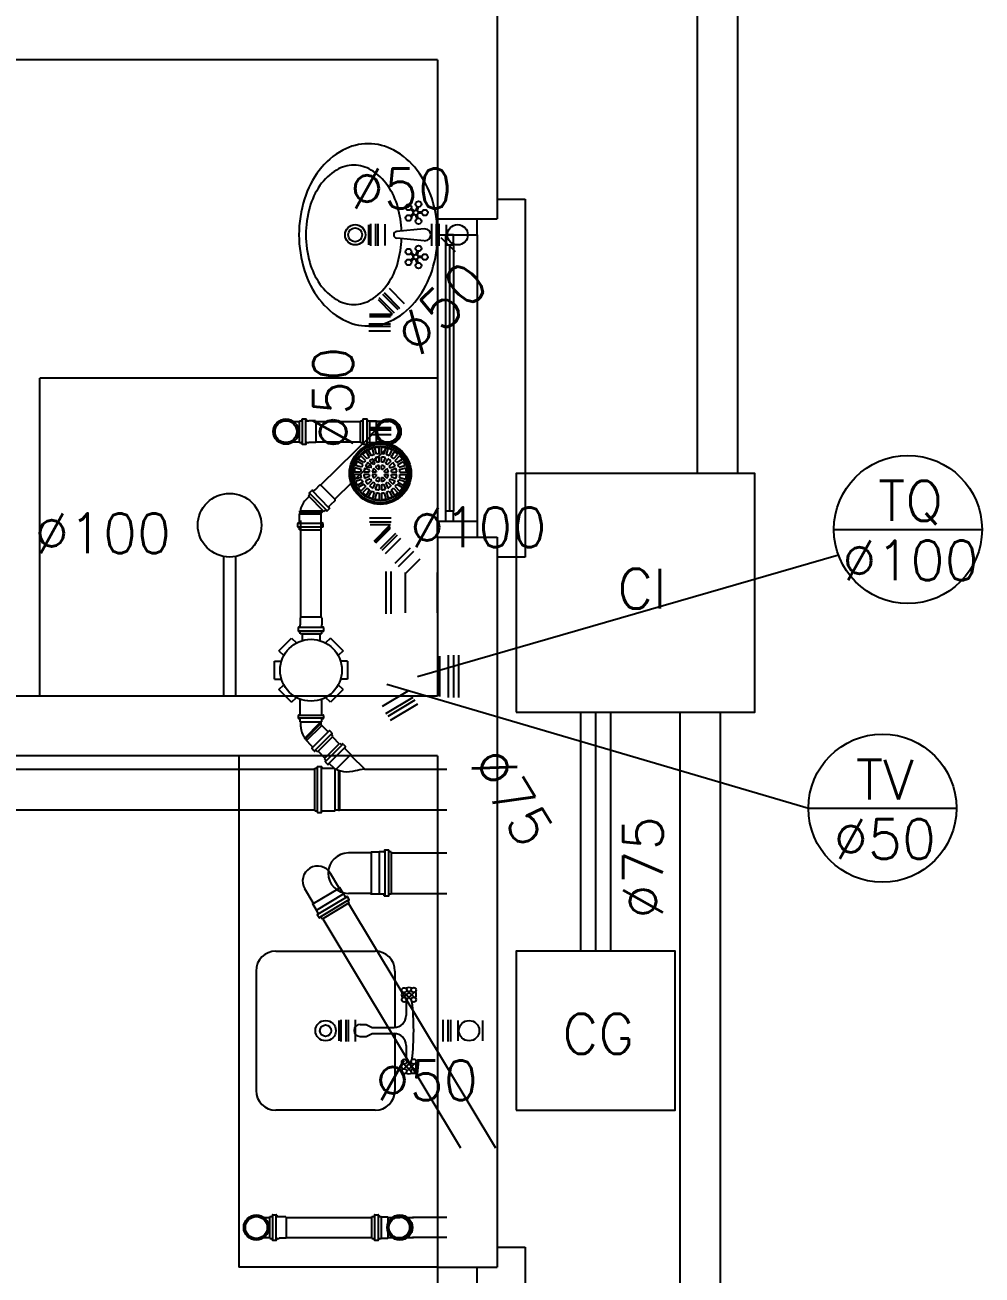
# Model space of a CAD drawing. Extents: x 241 to 398, y 106 to 179.
# Drawn here: x 252.008 to 254.414, y 117.802 to 120.944 of the extents above; entities that cross this region are included whole.
import ezdxf
from ezdxf.enums import TextEntityAlignment as Align

# ---------------------------------------------------------------- set-up
doc = ezdxf.new("R2010")
doc.units = 0
doc.layers.get('0').update_dxf_attribs({"linetype": 'CONTINUOUS'})
for name, color, linetype in [('ALVVISTA', 8, 'CONTINUOUS'), ('COTAS', 7, 'CONTINUOUS'), ('TIGRECAD', 2, 'CONTINUOUS'), ('TINTERNO', 7, 'CONTINUOUS')]:
    doc.layers.add(name, color=color, linetype=linetype)
doc.styles.add('ROMANS', font='romans.shx')

msp = doc.modelspace()

# ---------------------------------------------------------------- linework, layer by layer
for p, q in [((252.7381, 119.9492, -3.35), (252.7213, 119.9492, -3.35)), ((252.7381, 119.9492, -3.35), (252.7381, 119.9492, -3.35)), ((252.7381, 119.895, -3.35), (252.7213, 119.895, -3.35)), ((252.7495, 119.788, -3.35), (252.7375, 119.7762, -3.35)), ((252.7495, 119.788, -3.35), (252.7495, 119.788, -3.35)), ((252.7875, 119.7493, -3.35), (252.7756, 119.7376, -3.35)), ((252.7, 119.4535, -3.35), (252.7, 119.4535, -3.35)), ((252.7, 119.4535, -3.35), (252.7, 119.4368, -3.35)), ((252.7542, 119.4535, -3.35), (252.7542, 119.4368, -3.35)), ((252.6637, 117.9484), (252.6469, 117.9484)), ((252.6637, 117.9484), (252.6637, 117.9484)), ((252.6637, 117.8942), (252.6469, 117.8942))]:
    msp.add_line(p, q)
at = {"color": 4}
msp.add_line((253.443, 118.6161), (253.443, 119.2172, -3.35), dxfattribs=at)
at = {"color": 4, "elevation": -3.35}
msp.add_lwpolyline([(253.243, 119.2172), (253.843, 119.2172), (253.843, 119.8172), (253.243, 119.8172)], close=True, dxfattribs=at)
at = {"color": 4}
msp.add_lwpolyline([(253.243, 118.2161), (253.643, 118.2161), (253.643, 118.6161), (253.243, 118.6161)], close=True, dxfattribs=at)
at = {"layer": 'ALVVISTA'}
for p, q in [((253.1952, 122.2919, -3.35), (253.1952, 120.9319, -3.35)), ((253.1952, 120.9319, -3.35), (253.1952, 120.4569, -3.35)), ((253.0452, 120.8569, -3.35), (251.0452, 120.8569, -3.35)), ((253.0452, 120.8569, -3.35), (253.0452, 120.4569, -3.35)), ((252.9939, 120.4878, -3.35), (252.991, 120.4789, -3.35)), ((252.9967, 120.4869, -3.35), (252.9938, 120.478, -3.35)), ((253.1952, 120.5069, -3.35), (253.2652, 120.5069, -3.35)), ((253.2652, 120.5069, -3.35), (253.2652, 119.6069, -3.35)), ((252.9771, 120.4805, -3.35), (252.9847, 120.475, -3.35)), ((252.9771, 120.4647, -3.35), (252.9847, 120.4702, -3.35)), ((252.9788, 120.4829, -3.35), (252.9864, 120.4774, -3.35)), ((252.9788, 120.4623, -3.35), (252.9864, 120.4678, -3.35)), ((252.9939, 120.4574, -3.35), (252.991, 120.4663, -3.35)), ((252.9967, 120.4583, -3.35), (252.9938, 120.4672, -3.35)), ((253.006, 120.4741, -3.35), (252.9967, 120.4741, -3.35)), ((253.006, 120.4712, -3.35), (252.9967, 120.4712, -3.35)), ((253.0452, 120.4569, -3.35), (253.1952, 120.4569, -3.35)), ((253.0452, 120.4569, -3.35), (253.0452, 120.4169, -3.35)), ((253.1452, 120.4169, -3.35), (253.1452, 120.4569, -3.35)), ((253.0119, 120.4316, -3.35), (252.9424, 120.425, -3.35)), ((253.0118, 120.4021, -3.35), (252.9425, 120.4088, -3.35)), ((253.0452, 120.4169, -3.35), (253.0452, 119.6969, -3.35)), ((253.0452, 120.4169, -3.35), (253.1452, 120.4169, -3.35)), ((253.0652, 120.4169, -3.35), (253.0652, 120.3919, -3.35)), ((253.0852, 120.4169, -3.35), (253.0652, 120.4169, -3.35)), ((253.0652, 120.3919, -3.35), (253.0652, 119.7219, -3.35)), ((253.0652, 120.3919, -3.35), (253.0852, 120.3919, -3.35)), ((253.0752, 120.3919, -3.35), (253.0752, 119.7219, -3.35)), ((253.0852, 120.3919, -3.35), (253.0852, 120.4169, -3.35)), ((253.0852, 120.3919, -3.35), (253.0852, 119.7219, -3.35)), ((253.1452, 120.4169, -3.35), (253.1452, 119.6969, -3.35)), ((252.9771, 120.3691, -3.35), (252.9847, 120.3636, -3.35)), ((252.9771, 120.3532, -3.35), (252.9847, 120.3587, -3.35)), ((252.9788, 120.3714, -3.35), (252.9864, 120.3659, -3.35)), ((252.9939, 120.3763, -3.35), (252.991, 120.3675, -3.35)), ((252.9967, 120.3754, -3.35), (252.9938, 120.3666, -3.35)), ((253.006, 120.3626, -3.35), (252.9967, 120.3626, -3.35)), ((253.006, 120.3597, -3.35), (252.9967, 120.3597, -3.35)), ((252.9788, 120.3509, -3.35), (252.9864, 120.3564, -3.35)), ((252.9939, 120.346, -3.35), (252.991, 120.3548, -3.35)), ((252.9967, 120.3469, -3.35), (252.9938, 120.3557, -3.35)), ((253.0452, 120.0569, -3.35), (252.0452, 120.0569, -3.35)), ((252.0452, 119.2569, -3.35), (252.0452, 120.0569, -3.35)), ((253.0852, 119.7219, -3.35), (253.0652, 119.7219, -3.35)), ((253.0652, 119.7219, -3.35), (253.0652, 119.6969, -3.35)), ((253.0852, 119.6969, -3.35), (253.0852, 119.7219, -3.35)), ((253.0452, 119.6569, -3.35), (253.0452, 119.6969, -3.35)), ((253.0452, 119.6969, -3.35), (253.1452, 119.6969, -3.35)), ((253.0652, 119.6969, -3.35), (253.0852, 119.6969, -3.35)), ((253.1452, 119.6969, -3.35), (253.1452, 119.6569, -3.35)), ((253.0452, 119.6569, -3.35), (253.1952, 119.6569, -3.35)), ((253.0452, 119.6569, -3.35), (253.0452, 119.2569, -3.35)), ((253.1952, 119.6569, -3.35), (253.1952, 119.1819, -3.35)), ((252.5074, 119.6069, -3.35), (252.5074, 119.2569, -3.35)), ((252.5374, 119.6069, -3.35), (252.5374, 119.2569, -3.35)), ((253.2652, 119.6069, -3.35), (253.1952, 119.6069, -3.35)), ((253.0452, 119.2569, -3.35), (251.0452, 119.2569, -3.35)), ((253.1952, 119.1819, -3.35), (253.1952, 117.8219, -3.35)), ((253.0452, 119.1069, -3.35), (251.0452, 119.1069, -3.35)), ((252.5452, 119.1069, -3.35), (252.5452, 117.8219, -3.35)), ((253.0452, 119.1069, -3.35), (253.0452, 117.8219, -3.35)), ((252.6388, 118.6161), (252.8882, 118.6161)), ((252.5888, 118.5661), (252.5888, 118.2661)), ((252.9382, 118.5661), (252.9382, 118.4242)), ((252.9663, 118.5061), (252.9605, 118.5003)), ((252.9606, 118.5119), (252.9663, 118.5061)), ((252.9676, 118.519), (252.9734, 118.5132)), ((252.9734, 118.5132), (252.9792, 118.519)), ((252.9805, 118.5061), (252.9867, 118.5123)), ((252.9805, 118.5061), (252.9862, 118.5004)), ((252.9659, 118.4894), (252.9659, 118.4541)), ((252.9734, 118.4991), (252.9675, 118.4931)), ((252.9734, 118.4991), (252.9791, 118.4934)), ((252.8506, 118.4316), (252.8656, 118.4316)), ((252.8656, 118.4316), (252.8806, 118.4241)), ((252.8806, 118.4241), (252.9359, 118.4241)), ((252.8506, 118.4016), (252.8656, 118.4016)), ((252.8656, 118.4016), (252.8806, 118.4091)), ((252.8806, 118.4091), (252.9359, 118.4091)), ((252.9382, 118.409), (252.9382, 118.2661)), ((252.9659, 118.3791), (252.9659, 118.343)), ((252.9662, 118.3262), (252.9604, 118.3203)), ((252.9605, 118.3319), (252.9662, 118.3262)), ((252.9733, 118.3191), (252.9674, 118.3132)), ((252.9675, 118.339), (252.9733, 118.3332)), ((252.9733, 118.3332), (252.9791, 118.339)), ((252.9733, 118.3191), (252.979, 118.3134)), ((252.9804, 118.3262), (252.9866, 118.3323)), ((252.9804, 118.3262), (252.9861, 118.3204)), ((252.8882, 118.2161), (252.6388, 118.2161)), ((253.1952, 117.8719, -3.35), (253.2652, 117.8719, -3.35)), ((253.2652, 117.8719, -3.35), (253.2652, 116.2719, -3.35)), ((253.0452, 117.8219, -3.35), (252.5452, 117.8219, -3.35)), ((253.0452, 117.8219, -3.35), (253.1952, 117.8219, -3.35)), ((253.0452, 117.8219, -3.35), (253.0452, 117.7819, -3.35)), ((253.1452, 117.7819, -3.35), (253.1452, 117.8219, -3.35))]:
    msp.add_line(p, q, dxfattribs=at)
for centre, radius in [((252.9721, 120.486, -3.35), 0.00738), ((252.9975, 120.4942, -3.35), 0.00738), ((252.9721, 120.4592, -3.35), 0.00738), ((252.9905, 120.4726, -3.35), 0.00633), ((252.9975, 120.451, -3.35), 0.00738), ((253.0132, 120.4726, -3.35), 0.00738), ((252.8382, 120.4169, -3.35), 0.0175), ((252.9975, 120.3828, -3.35), 0.00738), ((252.9721, 120.3745, -3.35), 0.00738), ((252.9905, 120.3611, -3.35), 0.00633), ((253.0132, 120.3611, -3.35), 0.00738), ((252.9721, 120.3478, -3.35), 0.00738), ((252.9975, 120.3395, -3.35), 0.00738), ((252.5224, 119.6869, -3.35), 0.08), ((252.9615, 118.518), 0.0062), ((252.9734, 118.5061), 0.00508), ((252.9853, 118.5184), 0.0062), ((252.9614, 118.4941), 0.0062), ((252.9852, 118.4942), 0.0062), ((252.7638, 118.4161), 0.0143), ((252.9613, 118.3142), 0.0062), ((252.9614, 118.338), 0.0062), ((252.9733, 118.3261), 0.00508), ((252.9851, 118.3143), 0.0062), ((252.9852, 118.3384), 0.0062)]:
    msp.add_circle(centre, radius, dxfattribs=at)
for centre, radius, start, end in [((252.871, 120.5121, -3.35), 0.1339, 90, 118.5825), ((252.871, 120.5121, -3.35), 0.1339, 61.4175, 90), ((252.896, 120.4663, -3.35), 0.1861, 118.5825, 142.7552), ((252.8461, 120.4663, -3.35), 0.1861, 37.2448, 61.4175), ((252.9353, 120.4364, -3.35), 0.2355, 142.7552, 162.52), ((252.8608, 120.464, -3.35), 0.1351, 121.0345, 145.4554), ((252.8347, 120.5074, -3.35), 0.0845, 90, 121.0345), ((252.8347, 120.5074, -3.35), 0.0845, 58.9655, 90), ((252.8085, 120.464, -3.35), 0.1351, 34.5446, 58.9655), ((252.8067, 120.4364, -3.35), 0.2355, 17.48, 37.2448), ((252.9021, 120.4355, -3.35), 0.1854, 145.4554, 164.0842), ((252.7672, 120.4355, -3.35), 0.1854, 15.9158, 34.5446), ((252.9972, 120.4169, -3.35), 0.3004, 162.52, 180), ((252.9675, 120.4169, -3.35), 0.2533, 164.0842, 180), ((252.7018, 120.4169, -3.35), 0.2533, 2.1022, 15.9158), ((252.7448, 120.4169, -3.35), 0.3004, 360, 17.48), ((252.9432, 120.4169, -3.35), 0.00813, 95.4287, 264.7356), ((253.0132, 120.4169, -3.35), 0.0148, 264.4166, 95.8913), ((252.9972, 120.4169, -3.35), 0.3004, 180, 197.48), ((252.9675, 120.4169, -3.35), 0.2533, 180, 195.9158), ((252.7018, 120.4169, -3.35), 0.2533, 344.0842, 357.8978), ((252.7448, 120.4169, -3.35), 0.3004, 342.52, 0), ((252.9353, 120.3974, -3.35), 0.2355, 197.48, 217.2448), ((252.9021, 120.3982, -3.35), 0.1854, 195.9158, 214.5446), ((252.7672, 120.3982, -3.35), 0.1854, 325.4554, 344.0842), ((252.8067, 120.3974, -3.35), 0.2355, 322.7552, 342.52), ((252.8608, 120.3698, -3.35), 0.1351, 214.5446, 238.9655), ((252.8085, 120.3698, -3.35), 0.1351, 301.0345, 325.4554), ((252.896, 120.3675, -3.35), 0.1861, 217.2448, 241.4175), ((252.8347, 120.3263, -3.35), 0.0845, 238.9655, 270), ((252.8347, 120.3263, -3.35), 0.0845, 270, 301.0345), ((252.8461, 120.3675, -3.35), 0.1861, 298.5825, 322.7552), ((252.871, 120.3216, -3.35), 0.1339, 241.4175, 270), ((252.871, 120.3216, -3.35), 0.1339, 270, 298.5825), ((252.6388, 118.5661), 0.05, 90, 180), ((252.8882, 118.5661), 0.05, 0, 90), ((252.9706, 118.5061), 0.0156, 151.2823, 208.7177), ((252.9737, 118.5014), 0.0229, 71.7256, 109.7467), ((252.9765, 118.5066), 0.0153, 329.5718, 30.4282), ((252.3513, 118.4163), 0.6339, 353.3445, 6.6555), ((252.9359, 118.4541), 0.03, 270, 360), ((252.8506, 118.4166), 0.015, 90, 270), ((252.9359, 118.3791), 0.03, 360, 90), ((252.9705, 118.3262), 0.0156, 151.2823, 208.7177), ((252.9764, 118.3266), 0.0153, 329.5718, 30.4282), ((252.9732, 118.3267), 0.0188, 245.2462, 293.3183), ((252.6388, 118.2661), 0.05, 180, 270), ((252.8882, 118.2661), 0.05, 270, 0)]:
    msp.add_arc(centre, radius, start, end, dxfattribs=at)
at = {"layer": 'COTAS', "color": 1}
for p, q in [((254.0419, 119.6761), (254.4142, 119.6761)), ((252.9952, 119.3069, -3.35), (254.0531, 119.6123)), ((252.9178, 119.2869, -3.35), (253.9776, 118.9755)), ((253.9776, 118.9755), (254.3499, 118.9755))]:
    msp.add_line(p, q, dxfattribs=at)
for centre in [(254.228, 119.6761), (254.1638, 118.9755)]:
    msp.add_circle(centre, 0.1862, dxfattribs=at)
at = {"layer": 'TIGRECAD'}
for p, q in [((253.6978, 125.1872, -3.35), (253.6978, 119.8172, -3.35)), ((253.7994, 125.1872, -3.35), (253.7994, 119.8172, -3.35)), ((252.6983, 119.8948, -3.35), (252.6983, 119.9495, -3.35)), ((252.6983, 119.9495, -3.35), (252.7027, 119.9495, -3.35)), ((252.7044, 119.9532, -3.35), (252.7036, 119.9502, -3.35)), ((252.7054, 119.9539, -3.35), (252.7142, 119.9539, -3.35)), ((252.7054, 119.8913, -3.35), (252.7054, 119.9529, -3.35)), ((252.7142, 119.8913, -3.35), (252.7142, 119.9529, -3.35)), ((252.7152, 119.953, -3.35), (252.7154, 119.9504, -3.35)), ((252.7164, 119.9495, -3.35), (252.7211, 119.9495, -3.35)), ((252.7211, 119.9495, -3.35), (252.7213, 119.9492, -3.35)), ((252.8515, 119.8948, -3.35), (252.8515, 119.9495, -3.35)), ((252.8515, 119.9495, -3.35), (252.8559, 119.9495, -3.35)), ((252.8576, 119.9532, -3.35), (252.8568, 119.9502, -3.35)), ((252.8586, 119.9539, -3.35), (252.8673, 119.9539, -3.35)), ((252.8586, 119.8913, -3.35), (252.8586, 119.9529, -3.35)), ((252.8681, 119.8913, -3.35), (252.8681, 119.9529, -3.35)), ((252.8683, 119.953, -3.35), (252.8686, 119.9504, -3.35)), ((252.8696, 119.9495, -3.35), (252.8743, 119.9495, -3.35)), ((252.8743, 119.9495, -3.35), (252.8745, 119.9493, -3.35)), ((252.8745, 119.9493, -3.35), (252.8913, 119.9493, -3.35)), ((252.8745, 119.9493, -3.35), (252.8745, 119.895, -3.35)), ((252.8913, 119.9493, -3.35), (252.8913, 119.895, -3.35)), ((252.8913, 119.9493, -3.35), (252.8931, 119.9475, -3.35)), ((252.6832, 119.9475, -3.35), (252.6983, 119.9475, -3.35)), ((252.7381, 119.9492, -3.35), (252.7398, 119.9475, -3.35)), ((252.7398, 119.9475, -3.35), (252.8515, 119.9475, -3.35)), ((252.7398, 119.8968, -3.35), (252.7398, 119.9475, -3.35)), ((252.89, 119.9265, -3.35), (252.8793, 119.9158, -3.35)), ((252.8931, 119.9475, -3.35), (252.9215, 119.9475, -3.35)), ((252.6832, 119.8968, -3.35), (252.6983, 119.8968, -3.35)), ((252.6983, 119.8948, -3.35), (252.7027, 119.8948, -3.35)), ((252.7044, 119.891, -3.35), (252.7036, 119.894, -3.35)), ((252.7054, 119.8903, -3.35), (252.7142, 119.8903, -3.35)), ((252.7152, 119.8912, -3.35), (252.7154, 119.8938, -3.35)), ((252.7164, 119.8948, -3.35), (252.7211, 119.8948, -3.35)), ((252.7211, 119.8948, -3.35), (252.7213, 119.895, -3.35)), ((252.7381, 119.895, -3.35), (252.7398, 119.8968, -3.35)), ((252.7398, 119.8968, -3.35), (252.8515, 119.8968, -3.35)), ((252.7518, 119.7881, -3.35), (252.8806, 119.9148, -3.35)), ((252.8515, 119.8948, -3.35), (252.8559, 119.8948, -3.35)), ((252.8576, 119.891, -3.35), (252.8568, 119.894, -3.35)), ((252.8586, 119.8903, -3.35), (252.8673, 119.8903, -3.35)), ((252.8683, 119.8912, -3.35), (252.8686, 119.8938, -3.35)), ((252.8696, 119.8948, -3.35), (252.8743, 119.8948, -3.35)), ((252.8743, 119.8948, -3.35), (252.8745, 119.895, -3.35)), ((252.8745, 119.895, -3.35), (252.8913, 119.895, -3.35)), ((252.8913, 119.895, -3.35), (252.8931, 119.8968, -3.35)), ((252.8931, 119.8968, -3.35), (252.9215, 119.8968, -3.35)), ((252.9259, 119.8906, -3.35), (252.9152, 119.8799, -3.35)), ((252.7873, 119.752, -3.35), (252.9161, 119.8787, -3.35)), ((252.721, 119.7603, -3.35), (252.7241, 119.7633, -3.35)), ((252.7227, 119.7672, -3.35), (252.7243, 119.7645, -3.35)), ((252.7229, 119.7684, -3.35), (252.7292, 119.7745, -3.35)), ((252.7668, 119.7238, -3.35), (252.7236, 119.7677, -3.35)), ((252.7731, 119.7299, -3.35), (252.7299, 119.7738, -3.35)), ((252.7305, 119.7746, -3.35), (252.7325, 119.7729, -3.35)), ((252.7339, 119.7729, -3.35), (252.7372, 119.7762, -3.35)), ((252.7372, 119.7762, -3.35), (252.7375, 119.7762, -3.35)), ((252.7495, 119.788, -3.35), (252.752, 119.7879, -3.35)), ((252.7875, 119.7518, -3.35), (252.752, 119.7879, -3.35)), ((252.7134, 119.7499, -3.35), (252.7222, 119.7587, -3.35)), ((252.7593, 119.7213, -3.35), (252.721, 119.7603, -3.35)), ((252.7722, 119.7339, -3.35), (252.7756, 119.7372, -3.35)), ((252.7738, 119.7306, -3.35), (252.7722, 119.7326, -3.35)), ((252.7756, 119.7372, -3.35), (252.7756, 119.7376, -3.35)), ((252.7875, 119.7493, -3.35), (252.7875, 119.7518, -3.35)), ((252.6982, 119.6983, -3.35), (252.6984, 119.6985, -3.35)), ((252.6982, 119.6937, -3.35), (252.6982, 119.6983, -3.35)), ((252.6984, 119.7153, -3.35), (252.7002, 119.7171, -3.35)), ((252.6984, 119.6985, -3.35), (252.6984, 119.7153, -3.35)), ((252.6984, 119.7153, -3.35), (252.7527, 119.7153, -3.35)), ((252.7002, 119.7229, -3.35), (252.6987, 119.7228, -3.35)), ((252.6987, 119.7199, -3.35), (252.6987, 119.7228, -3.35)), ((252.6987, 119.7228, -3.35), (252.7552, 119.7228, -3.35)), ((252.7002, 119.7197, -3.35), (252.6987, 119.7199, -3.35)), ((252.6987, 119.7199, -3.35), (252.7523, 119.7199, -3.35)), ((252.7002, 119.7171, -3.35), (252.7002, 119.7197, -3.35)), ((252.7017, 119.4553, -3.35), (252.7017, 119.6989, -3.35)), ((252.7523, 119.7199, -3.35), (252.7552, 119.7228, -3.35)), ((252.7523, 119.7199, -3.35), (252.755, 119.7197, -3.35)), ((252.7524, 119.7171, -3.35), (252.7581, 119.7228, -3.35)), ((252.7527, 119.7153, -3.35), (252.7524, 119.7157, -3.35)), ((252.7524, 119.4553, -3.35), (252.7524, 119.6989, -3.35)), ((252.7527, 119.6985, -3.35), (252.7527, 119.7153, -3.35)), ((252.7529, 119.6983, -3.35), (252.7527, 119.6985, -3.35)), ((252.7529, 119.6937, -3.35), (252.7529, 119.6983, -3.35)), ((252.7552, 119.7228, -3.35), (252.758, 119.7229, -3.35)), ((252.7593, 119.7213, -3.35), (252.7624, 119.7243, -3.35)), ((252.7663, 119.7229, -3.35), (252.7637, 119.7245, -3.35)), ((252.7675, 119.7231, -3.35), (252.7738, 119.7292, -3.35)), ((252.6938, 119.6827, -3.35), (252.6938, 119.6914, -3.35)), ((252.6945, 119.6817, -3.35), (252.6975, 119.6809, -3.35)), ((252.6947, 119.6924, -3.35), (252.6973, 119.6927, -3.35)), ((252.6948, 119.6922, -3.35), (252.7564, 119.6922, -3.35)), ((252.6948, 119.6827, -3.35), (252.7564, 119.6827, -3.35)), ((252.6982, 119.6756, -3.35), (252.6982, 119.68, -3.35)), ((252.6982, 119.6756, -3.35), (252.7529, 119.6756, -3.35)), ((252.7529, 119.6756, -3.35), (252.7529, 119.68, -3.35)), ((252.7567, 119.6817, -3.35), (252.7537, 119.6809, -3.35)), ((252.7565, 119.6924, -3.35), (252.7539, 119.6927, -3.35)), ((252.7574, 119.6827, -3.35), (252.7574, 119.6914, -3.35)), ((252.7, 119.4535, -3.35), (252.7017, 119.4553, -3.35)), ((252.7524, 119.4553, -3.35), (252.7017, 119.4553, -3.35)), ((252.7542, 119.4535, -3.35), (252.7524, 119.4553, -3.35)), ((252.6953, 119.4208, -3.35), (252.6953, 119.4296, -3.35)), ((252.696, 119.4199, -3.35), (252.699, 119.4191, -3.35)), ((252.6962, 119.4306, -3.35), (252.6988, 119.4308, -3.35)), ((252.7579, 119.4296, -3.35), (252.6963, 119.4296, -3.35)), ((252.7579, 119.4208, -3.35), (252.6963, 119.4208, -3.35)), ((252.6997, 119.4365, -3.35), (252.7, 119.4368, -3.35)), ((252.6997, 119.4318, -3.35), (252.6997, 119.4365, -3.35)), ((252.6997, 119.4138, -3.35), (252.6997, 119.4181, -3.35)), ((252.7544, 119.4365, -3.35), (252.7542, 119.4368, -3.35)), ((252.7544, 119.4318, -3.35), (252.7544, 119.4365, -3.35)), ((252.7544, 119.4138, -3.35), (252.7544, 119.4181, -3.35)), ((252.7581, 119.4199, -3.35), (252.7552, 119.4191, -3.35)), ((252.758, 119.4306, -3.35), (252.7553, 119.4308, -3.35)), ((252.7589, 119.4208, -3.35), (252.7589, 119.4296, -3.35)), ((252.6465, 119.3711, -3.35), (252.6783, 119.4029, -3.35)), ((252.6783, 119.4029, -3.35), (252.6904, 119.3908, -3.35)), ((252.7544, 119.4138, -3.35), (252.6997, 119.4138, -3.35)), ((252.7046, 119.4138, -3.35), (252.7496, 119.4138, -3.35)), ((252.7046, 119.4138, -3.35), (252.7046, 119.3966, -3.35)), ((252.7496, 119.4138, -3.35), (252.7496, 119.3966, -3.35)), ((252.7759, 119.4029, -3.35), (252.7637, 119.3908, -3.35)), ((252.7759, 119.4029, -3.35), (252.8077, 119.3711, -3.35)), ((252.6465, 119.3711, -3.35), (252.6586, 119.3589, -3.35)), ((252.8077, 119.3711, -3.35), (252.7956, 119.3589, -3.35)), ((252.6356, 119.2998, -3.35), (252.6356, 119.3448, -3.35)), ((252.6356, 119.3448, -3.35), (252.6527, 119.3448, -3.35)), ((252.8186, 119.3448, -3.35), (252.8014, 119.3448, -3.35)), ((252.8186, 119.3448, -3.35), (252.8186, 119.2998, -3.35)), ((252.6356, 119.2998, -3.35), (252.6527, 119.2998, -3.35)), ((252.8186, 119.2998, -3.35), (252.8014, 119.2998, -3.35)), ((252.6465, 119.2735, -3.35), (252.6586, 119.2856, -3.35)), ((252.6783, 119.2417, -3.35), (252.6465, 119.2735, -3.35)), ((252.8077, 119.2735, -3.35), (252.7759, 119.2417, -3.35)), ((252.8077, 119.2735, -3.35), (252.7956, 119.2856, -3.35)), ((252.6783, 119.2417, -3.35), (252.6904, 119.2538, -3.35)), ((252.6997, 119.2108, -3.35), (252.6997, 119.2495, -3.35)), ((252.7544, 119.2108, -3.35), (252.7544, 119.2495, -3.35)), ((252.7759, 119.2417, -3.35), (252.7637, 119.2538, -3.35)), ((252.6953, 119.2017, -3.35), (252.6953, 119.2086, -3.35)), ((252.6997, 119.1998, -3.35), (252.696, 119.2007, -3.35)), ((252.6988, 119.2098, -3.35), (252.6962, 119.2096, -3.35)), ((252.7579, 119.2086, -3.35), (252.6963, 119.2086, -3.35)), ((252.7579, 119.2017, -3.35), (252.6963, 119.2017, -3.35)), ((252.6997, 119.1928, -3.35), (252.6997, 119.1998, -3.35)), ((252.7544, 119.1998, -3.35), (252.7581, 119.2007, -3.35)), ((252.7544, 119.1928, -3.35), (252.7544, 119.1998, -3.35)), ((252.7553, 119.2098, -3.35), (252.758, 119.2096, -3.35)), ((252.7589, 119.2017, -3.35), (252.7589, 119.2086, -3.35)), ((253.4052, 118.6161), (253.4052, 119.2172, -3.35)), ((253.4807, 118.6161), (253.4807, 119.2172, -3.35)), ((253.6541, 119.2172, -3.35), (253.6541, 113.8472, -3.35)), ((253.7557, 119.2172, -3.35), (253.7557, 113.8472, -3.35)), ((252.6997, 119.1928, -3.35), (252.7544, 119.1928, -3.35)), ((252.7017, 119.1803, -3.35), (252.7017, 119.1928, -3.35)), ((252.7105, 119.1508, -3.35), (252.7504, 119.1907, -3.35)), ((252.7126, 119.1487, -3.35), (252.7504, 119.1866, -3.35)), ((252.7155, 119.1453, -3.35), (252.7539, 119.1837, -3.35)), ((252.7293, 119.1263, -3.35), (252.7729, 119.1699, -3.35)), ((252.7504, 119.1907, -3.35), (252.7523, 119.1928, -3.35)), ((252.7504, 119.1866, -3.35), (252.7504, 119.1907, -3.35)), ((252.7504, 119.1866, -3.35), (252.7524, 119.1884, -3.35)), ((252.7524, 119.1847, -3.35), (252.7524, 119.1928, -3.35)), ((252.7539, 119.1837, -3.35), (252.7534, 119.1837, -3.35)), ((252.7658, 119.1718, -3.35), (252.7539, 119.1837, -3.35)), ((252.7661, 119.1718, -3.35), (252.7658, 119.1718, -3.35)), ((252.7694, 119.1685, -3.35), (252.7661, 119.1718, -3.35)), ((252.7728, 119.1701, -3.35), (252.7708, 119.1684, -3.35)), ((252.7803, 119.1639, -3.35), (252.7741, 119.1701, -3.35)), ((252.7114, 119.1519, -3.35), (252.7105, 119.1508, -3.35)), ((252.7126, 119.1487, -3.35), (252.7105, 119.1508, -3.35)), ((252.7137, 119.1497, -3.35), (252.7126, 119.1487, -3.35)), ((252.7155, 119.1478, -3.35), (252.7137, 119.1497, -3.35)), ((252.7155, 119.1453, -3.35), (252.7155, 119.1478, -3.35)), ((252.7274, 119.1334, -3.35), (252.7155, 119.1453, -3.35)), ((252.7274, 119.1331, -3.35), (252.7274, 119.1334, -3.35)), ((252.7307, 119.1298, -3.35), (252.7274, 119.1331, -3.35)), ((252.7361, 119.1196, -3.35), (252.7796, 119.1632, -3.35)), ((252.7435, 119.1171, -3.35), (252.7822, 119.1557, -3.35)), ((252.7608, 119.1, -3.35), (252.7995, 119.1387, -3.35)), ((252.7634, 119.0926, -3.35), (252.8069, 119.1361, -3.35)), ((252.7805, 119.1627, -3.35), (252.7789, 119.16, -3.35)), ((252.7822, 119.1557, -3.35), (252.7791, 119.1588, -3.35)), ((252.7809, 119.1545, -3.35), (252.7981, 119.1373, -3.35)), ((252.7995, 119.1387, -3.35), (252.8026, 119.1356, -3.35)), ((252.8064, 119.137, -3.35), (252.8038, 119.1355, -3.35)), ((252.8076, 119.1368, -3.35), (252.8138, 119.1306, -3.35)), ((252.7291, 119.1265, -3.35), (252.7308, 119.1285, -3.35)), ((252.7354, 119.1189, -3.35), (252.7292, 119.1251, -3.35)), ((252.7366, 119.1188, -3.35), (252.7392, 119.1203, -3.35)), ((252.7435, 119.1171, -3.35), (252.7404, 119.1201, -3.35)), ((252.7451, 119.1186, -3.35), (252.7622, 119.1014, -3.35)), ((252.7701, 119.0859, -3.35), (252.8137, 119.1294, -3.35)), ((252.8275, 119.1107, -3.35), (252.7897, 119.073, -3.35)), ((252.8139, 119.1293, -3.35), (252.8122, 119.1273, -3.35)), ((252.8123, 119.1259, -3.35), (252.8275, 119.1107, -3.35)), ((252.8275, 119.1107, -3.35), (252.8275, 119.1079, -3.35)), ((252.8275, 119.1079, -3.35), (252.8621, 119.0733, -3.35)), ((251.4793, 119.0733, -3.35), (252.7365, 119.0733, -3.35)), ((252.7365, 118.9692, -3.35), (252.7365, 119.0757, -3.35)), ((252.7365, 119.0757, -3.35), (252.741, 119.0757, -3.35)), ((252.7427, 119.0794, -3.35), (252.7419, 119.0765, -3.35)), ((252.7437, 119.0801, -3.35), (252.7531, 119.0801, -3.35)), ((252.7437, 118.9658, -3.35), (252.7437, 119.0791, -3.35)), ((252.7531, 118.9658, -3.35), (252.7531, 119.0791, -3.35)), ((252.7541, 119.0792, -3.35), (252.7544, 119.0766, -3.35)), ((252.7554, 119.0757, -3.35), (252.7827, 119.0757, -3.35)), ((252.7608, 119.1, -3.35), (252.7639, 119.0969, -3.35)), ((252.7625, 119.0931, -3.35), (252.7641, 119.0957, -3.35)), ((252.7627, 119.0919, -3.35), (252.7689, 119.0857, -3.35)), ((252.7702, 119.0856, -3.35), (252.7722, 119.0873, -3.35)), ((252.7736, 119.0872, -3.35), (252.7834, 119.0774, -3.35)), ((252.7872, 119.0743, -3.35), (252.7872, 118.9692, -3.35)), ((252.7958, 119.0704, -3.35), (252.7958, 118.9717, -3.35)), ((252.796, 119.0704, -3.35), (252.796, 118.9702, -3.35)), ((252.7989, 119.0694, -3.35), (252.7989, 118.9702, -3.35)), ((252.799, 119.0693, -3.35), (252.799, 118.9717, -3.35)), ((252.8621, 119.0733, -3.35), (252.871, 119.0733, -3.35)), ((252.871, 119.0733, -3.35), (253.0687, 119.0733, -3.35)), ((251.4793, 118.9717, -3.35), (252.7365, 118.9717, -3.35)), ((252.7365, 118.9692, -3.35), (252.741, 118.9692, -3.35)), ((252.7427, 118.9656, -3.35), (252.7419, 118.9685, -3.35)), ((252.7437, 118.9648, -3.35), (252.7531, 118.9648, -3.35)), ((252.7541, 118.9657, -3.35), (252.7544, 118.9683, -3.35)), ((252.7554, 118.9692, -3.35), (252.7872, 118.9692, -3.35)), ((252.7872, 118.9692, -3.35), (252.7896, 118.9717, -3.35)), ((252.7896, 118.9717, -3.35), (252.7958, 118.9717, -3.35)), ((252.7958, 118.9717, -3.35), (252.796, 118.9702, -3.35)), ((252.796, 118.9702, -3.35), (252.7989, 118.9702, -3.35)), ((252.799, 118.9717, -3.35), (252.7989, 118.9702, -3.35)), ((252.799, 118.9717, -3.35), (252.871, 118.9717, -3.35)), ((252.871, 118.9717, -3.35), (253.0687, 118.9717, -3.35)), ((252.8759, 118.8629, -3.35), (252.821, 118.8629, -3.35)), ((252.8781, 118.8651, -3.35), (252.8759, 118.8629, -3.35)), ((252.8781, 118.8651, -3.35), (252.8781, 118.7591, -3.35)), ((252.8979, 118.8651, -3.35), (252.8781, 118.8651, -3.35)), ((252.8981, 118.8654, -3.35), (252.8979, 118.8651, -3.35)), ((252.8981, 118.8654, -3.35), (252.8981, 118.7589, -3.35)), ((252.9102, 118.8654, -3.35), (252.8981, 118.8654, -3.35)), ((252.9114, 118.8688, -3.35), (252.9112, 118.8663, -3.35)), ((252.9219, 118.8698, -3.35), (252.9124, 118.8698, -3.35)), ((252.9124, 118.8688, -3.35), (252.9124, 118.7555, -3.35)), ((252.9219, 118.8688, -3.35), (252.9219, 118.7555, -3.35)), ((252.9228, 118.869, -3.35), (252.9236, 118.8661, -3.35)), ((252.929, 118.8654, -3.35), (252.9246, 118.8654, -3.35)), ((252.929, 118.8654, -3.35), (252.929, 118.7589, -3.35)), ((252.929, 118.8629, -3.35), (253.0687, 118.8629, -3.35)), ((252.7973, 118.7761, -3.35), (252.7759, 118.8116, -3.35)), ((252.7326, 118.7371, -3.35), (252.7112, 118.7726, -3.35)), ((252.732, 118.7347, -3.35), (252.7998, 118.7754, -3.35)), ((252.7411, 118.7194, -3.35), (252.8089, 118.7602, -3.35)), ((252.7998, 118.7754, -3.35), (252.7973, 118.7761, -3.35)), ((252.8089, 118.7602, -3.35), (252.7998, 118.7754, -3.35)), ((252.8093, 118.7601, -3.35), (252.8089, 118.7602, -3.35)), ((252.8136, 118.7529, -3.35), (252.8093, 118.7601, -3.35)), ((252.8759, 118.7613, -3.35), (252.821, 118.7613, -3.35)), ((252.8781, 118.7591, -3.35), (252.8759, 118.7613, -3.35)), ((252.8979, 118.7591, -3.35), (252.8781, 118.7591, -3.35)), ((252.8981, 118.7589, -3.35), (252.8979, 118.7591, -3.35)), ((252.9102, 118.7589, -3.35), (252.8981, 118.7589, -3.35)), ((252.9114, 118.7554, -3.35), (252.9112, 118.7579, -3.35)), ((252.9228, 118.7552, -3.35), (252.9236, 118.7581, -3.35)), ((252.929, 118.7589, -3.35), (252.9246, 118.7589, -3.35)), ((252.929, 118.7613, -3.35), (253.0687, 118.7613, -3.35)), ((252.732, 118.7347, -3.35), (252.7326, 118.7371, -3.35)), ((252.7411, 118.7194, -3.35), (252.732, 118.7347, -3.35)), ((252.8178, 118.7528, -3.35), (252.7436, 118.7081, -3.35)), ((252.8223, 118.7453, -3.35), (252.7481, 118.7006, -3.35)), ((252.823, 118.7372, -3.35), (252.7548, 118.6962, -3.35)), ((252.8149, 118.7525, -3.35), (252.8173, 118.7537, -3.35)), ((252.8231, 118.7458, -3.35), (252.8186, 118.7533, -3.35)), ((252.823, 118.7372, -3.35), (252.8207, 118.7411, -3.35)), ((252.8208, 118.7423, -3.35), (252.823, 118.7446, -3.35)), ((252.8213, 118.7362, -3.35), (253.1913, 118.1213, -3.35)), ((252.9219, 118.7545, -3.35), (252.9124, 118.7545, -3.35)), ((252.7411, 118.7191, -3.35), (252.7411, 118.7194, -3.35)), ((252.7454, 118.7118, -3.35), (252.7411, 118.7191, -3.35)), ((252.7472, 118.7001, -3.35), (252.7427, 118.7076, -3.35)), ((252.7452, 118.7105, -3.35), (252.743, 118.7089, -3.35)), ((252.7514, 118.7005, -3.35), (252.7484, 118.6997, -3.35)), ((252.7548, 118.6962, -3.35), (252.7525, 118.7001, -3.35)), ((252.7566, 118.6972, -3.35), (253.1032, 118.1213, -3.35)), ((252.6088, 117.9467), (252.6239, 117.9467)), ((252.6239, 117.894), (252.6239, 117.9487)), ((252.6239, 117.9487), (252.6283, 117.9487)), ((252.63, 117.9524), (252.6292, 117.9494)), ((252.631, 117.9531), (252.6398, 117.9531)), ((252.631, 117.8905), (252.631, 117.9521)), ((252.6398, 117.8905), (252.6398, 117.9521)), ((252.6408, 117.9522), (252.641, 117.9496)), ((252.642, 117.9487), (252.6467, 117.9487)), ((252.6467, 117.9487), (252.6469, 117.9484)), ((252.6637, 117.9484), (252.6654, 117.9467)), ((252.6654, 117.9467), (252.8804, 117.9467)), ((252.6654, 117.896), (252.6654, 117.9467)), ((252.8804, 117.894), (252.8804, 117.9487)), ((252.8804, 117.9487), (252.8847, 117.9487)), ((252.8865, 117.9524), (252.8857, 117.9494)), ((252.8875, 117.9531), (252.8962, 117.9531)), ((252.8875, 117.8905), (252.8875, 117.9521)), ((252.897, 117.8905), (252.897, 117.9521)), ((252.8972, 117.9522), (252.8975, 117.9496)), ((252.8985, 117.9487), (252.9031, 117.9487)), ((252.9031, 117.9487), (252.9033, 117.9485)), ((252.9033, 117.9485), (252.9201, 117.9485)), ((252.9033, 117.9485), (252.9033, 117.8942)), ((252.9201, 117.9485), (252.9201, 117.8942)), ((252.9201, 117.9485), (252.9219, 117.9467)), ((252.9219, 117.9467), (252.9504, 117.9467)), ((252.9696, 117.9467), (252.9847, 117.9467)), ((253.0688, 117.9467, -1.4605), (252.9822, 117.9467)), ((252.6088, 117.896), (252.6239, 117.896)), ((252.6239, 117.894), (252.6283, 117.894)), ((252.63, 117.8903), (252.6292, 117.8932)), ((252.631, 117.8895), (252.6398, 117.8895)), ((252.6408, 117.8904), (252.641, 117.8931)), ((252.642, 117.894), (252.6467, 117.894)), ((252.6467, 117.894), (252.6469, 117.8942)), ((252.6637, 117.8942), (252.6654, 117.896)), ((252.6654, 117.896), (252.8804, 117.896)), ((252.8804, 117.894), (252.8847, 117.894)), ((252.8865, 117.8903), (252.8857, 117.8932)), ((252.8875, 117.8895), (252.8962, 117.8895)), ((252.8972, 117.8904), (252.8975, 117.8931)), ((252.8985, 117.894), (252.9031, 117.894)), ((252.9031, 117.894), (252.9033, 117.8942)), ((252.9033, 117.8942), (252.9201, 117.8942)), ((252.9201, 117.8942), (252.9219, 117.896)), ((252.9219, 117.896), (252.9504, 117.896)), ((252.9696, 117.896), (252.9847, 117.896)), ((253.0688, 117.896, -1.4605), (252.9822, 117.896))]:
    msp.add_line(p, q, dxfattribs=at)
at = {"layer": 'TIGRECAD', "elevation": -3.35}
msp.add_lwpolyline([(252.8613, 119.0737, -0.013476), (252.8381, 119.0696, -0.106485), (252.8098, 119.0667, -0.09207), (252.7836, 119.0763, -0.112954)], format="xyb", dxfattribs=at)
at = {"layer": 'TIGRECAD'}
for centre, radius in [((252.664, 119.9221, -3.35), 0.0318), ((252.664, 119.9221, -3.35), 0.0274), ((252.9215, 119.9221, -3.35), 0.0318), ((252.9215, 119.9221, -3.35), 0.0274), ((252.7271, 119.3223, -3.35), 0.0777), ((252.5896, 117.9213), 0.0318), ((252.5896, 117.9213), 0.0274), ((252.9504, 117.9213), 0.0318), ((252.9504, 117.9213), 0.0274)]:
    msp.add_circle(centre, radius, dxfattribs=at)
for centre, radius, start, end in [((252.7027, 119.9505, -3.35), 0.001, 270, 345), ((252.7054, 119.9529, -3.35), 0.001, 90, 165), ((252.7142, 119.9529, -3.35), 0.001, 5, 90), ((252.7164, 119.9505, -3.35), 0.001, 185, 270), ((252.8559, 119.9505, -3.35), 0.001, 270, 345), ((252.8586, 119.9529, -3.35), 0.001, 90, 165), ((252.8673, 119.9529, -3.35), 0.001, 5, 90), ((252.8696, 119.9505, -3.35), 0.001, 185, 270), ((252.9215, 119.9221, -3.35), 0.0254, 270, 90), ((252.7027, 119.8938, -3.35), 0.001, 15, 90), ((252.7054, 119.8913, -3.35), 0.001, 195, 270), ((252.7142, 119.8913, -3.35), 0.001, 270, 355), ((252.7164, 119.8938, -3.35), 0.001, 90, 175), ((252.8559, 119.8938, -3.35), 0.001, 15, 90), ((252.8586, 119.8913, -3.35), 0.001, 195, 270), ((252.8673, 119.8913, -3.35), 0.001, 270, 355), ((252.8696, 119.8938, -3.35), 0.001, 90, 175), ((252.7236, 119.7677, -3.35), 0.001, 134.5305, 209.5305), ((252.7234, 119.764, -3.35), 0.001, 314.5305, 29.5305), ((252.7299, 119.7738, -3.35), 0.001, 49.5305, 134.5305), ((252.7332, 119.7736, -3.35), 0.001, 229.5305, 314.5305), ((252.7471, 119.7167, -3.35), 0.0473, 135.4442, 172.3977), ((252.7729, 119.7332, -3.35), 0.001, 134.5305, 219.5305), ((252.7731, 119.7299, -3.35), 0.001, 314.5305, 39.5305), ((252.7531, 119.7164, -3.35), 0.001, 135, 225), ((252.7631, 119.7236, -3.35), 0.001, 59.5305, 134.5305), ((252.7668, 119.7238, -3.35), 0.001, 239.5305, 314.5305), ((252.6948, 119.6914, -3.35), 0.001, 95, 180), ((252.6948, 119.6827, -3.35), 0.001, 180, 255), ((252.6972, 119.6937, -3.35), 0.001, 275, 360), ((252.6972, 119.68, -3.35), 0.001, 360, 75), ((252.7539, 119.6937, -3.35), 0.001, 180, 265), ((252.7539, 119.68, -3.35), 0.001, 105, 180), ((252.7564, 119.6914, -3.35), 0.001, 360, 85), ((252.7564, 119.6827, -3.35), 0.001, 285, 360), ((252.6963, 119.4296, -3.35), 0.001, 95, 180), ((252.6963, 119.4208, -3.35), 0.001, 180, 255), ((252.6987, 119.4318, -3.35), 0.001, 275, 0), ((252.6987, 119.4181, -3.35), 0.001, 0, 75), ((252.7554, 119.4318, -3.35), 0.001, 180, 265), ((252.7554, 119.4181, -3.35), 0.001, 105, 180), ((252.7579, 119.4296, -3.35), 0.001, 0, 85), ((252.7579, 119.4208, -3.35), 0.001, 285, 360), ((252.6963, 119.2086, -3.35), 0.001, 95, 180), ((252.6963, 119.2017, -3.35), 0.001, 180, 255), ((252.6987, 119.2108, -3.35), 0.001, 275, 0), ((252.6987, 119.199, -3.35), 0.001, 0, 75), ((252.7554, 119.2108, -3.35), 0.001, 180, 265), ((252.7554, 119.199, -3.35), 0.001, 105, 180), ((252.7579, 119.2086, -3.35), 0.001, 0, 85), ((252.7579, 119.2017, -3.35), 0.001, 285, 0), ((252.749, 119.1807, -3.35), 0.0473, 180.4442, 217.3977), ((252.7534, 119.1847, -3.35), 0.001, 180, 270), ((252.7701, 119.1692, -3.35), 0.001, 225, 310), ((252.7734, 119.1694, -3.35), 0.001, 45, 130), ((252.7796, 119.1632, -3.35), 0.001, 330, 45), ((252.7798, 119.1595, -3.35), 0.001, 150, 225), ((252.8033, 119.1363, -3.35), 0.001, 225, 300), ((252.8069, 119.1361, -3.35), 0.001, 45, 120), ((252.7299, 119.1258, -3.35), 0.001, 140, 225), ((252.73, 119.1291, -3.35), 0.001, 320, 45), ((252.7361, 119.1196, -3.35), 0.001, 225, 300), ((252.7397, 119.1194, -3.35), 0.001, 45, 120), ((252.813, 119.1266, -3.35), 0.001, 140, 225), ((252.8131, 119.1299, -3.35), 0.001, 320, 45), ((252.741, 119.0767, -3.35), 0.001, 270, 345), ((252.7437, 119.0791, -3.35), 0.001, 90, 165), ((252.7531, 119.0791, -3.35), 0.001, 5, 90), ((252.7554, 119.0767, -3.35), 0.001, 185, 270), ((252.7634, 119.0926, -3.35), 0.001, 150, 225), ((252.7632, 119.0962, -3.35), 0.001, 330, 45), ((252.7696, 119.0864, -3.35), 0.001, 225, 310), ((252.7729, 119.0865, -3.35), 0.001, 45, 130), ((252.7827, 119.0767, -3.35), 0.001, 270, 45), ((252.8621, 119.0743, -3.35), 0.001, 214.2682, 270), ((252.741, 118.9682, -3.35), 0.001, 15, 90), ((252.7437, 118.9658, -3.35), 0.001, 195, 270), ((252.7531, 118.9658, -3.35), 0.001, 270, 355), ((252.7554, 118.9682, -3.35), 0.001, 90, 175), ((252.821, 118.8121, -3.35), 0.0508, 90, 270), ((252.9102, 118.8664, -3.35), 0.001, 270, 355), ((252.9124, 118.8688, -3.35), 0.001, 90, 175), ((252.9219, 118.8688, -3.35), 0.001, 15, 90), ((252.9246, 118.8664, -3.35), 0.001, 195, 270), ((252.7436, 118.7921, -3.35), 0.0377, 31.0368, 211.0368), ((252.9102, 118.7579, -3.35), 0.001, 5, 90), ((252.9124, 118.7555, -3.35), 0.001, 185, 270), ((252.9219, 118.7555, -3.35), 0.001, 270, 345), ((252.9246, 118.7579, -3.35), 0.001, 90, 165), ((252.8145, 118.7534, -3.35), 0.001, 211.0368, 296.0368), ((252.8178, 118.7528, -3.35), 0.001, 31.0368, 116.0368), ((252.8216, 118.7416, -3.35), 0.001, 136.0368, 211.0368), ((252.8223, 118.7453, -3.35), 0.001, 316.0368, 31.0368), ((252.7436, 118.7081, -3.35), 0.001, 126.0368, 211.0368), ((252.7446, 118.7113, -3.35), 0.001, 306.0368, 31.0368), ((252.7481, 118.7006, -3.35), 0.001, 211.0368, 286.0368), ((252.7516, 118.6996, -3.35), 0.001, 31.0368, 106.0368), ((252.6283, 117.9497), 0.001, 270, 345), ((252.631, 117.9521), 0.001, 90, 165), ((252.6398, 117.9521), 0.001, 5, 90), ((252.642, 117.9497), 0.001, 185, 270), ((252.8847, 117.9497), 0.001, 270, 345), ((252.8875, 117.9521), 0.001, 90, 165), ((252.8962, 117.9521), 0.001, 5, 90), ((252.8985, 117.9497), 0.001, 185, 270), ((252.9504, 117.9213), 0.0254, 270, 90), ((252.6283, 117.893), 0.001, 15, 90), ((252.631, 117.8905), 0.001, 195, 270), ((252.6398, 117.8905), 0.001, 270, 355), ((252.642, 117.893), 0.001, 90, 175), ((252.8847, 117.893), 0.001, 15, 90), ((252.8875, 117.8905), 0.001, 195, 270), ((252.8962, 117.8905), 0.001, 270, 355), ((252.8985, 117.893), 0.001, 90, 175)]:
    msp.add_arc(centre, radius, start, end, dxfattribs=at)
at = {"layer": 'TINTERNO'}
for p, q in [((252.8725, 120.3915, -3.35), (252.8725, 120.4422, -3.35)), ((252.8776, 120.3895, -3.35), (252.8776, 120.4442, -3.35)), ((252.8897, 120.3895, -3.35), (252.8897, 120.4442, -3.35)), ((252.8953, 120.4442, -3.35), (252.8953, 120.3895, -3.35)), ((252.8955, 120.3898, -3.35), (252.8955, 120.444, -3.35)), ((252.9123, 120.444, -3.35), (252.9123, 120.3898, -3.35)), ((253.0308, 120.3895, -3.35), (253.0308, 120.4442, -3.35)), ((253.0429, 120.3895, -3.35), (253.0429, 120.4442, -3.35)), ((253.0485, 120.4442, -3.35), (253.0485, 120.3895, -3.35)), ((253.0673, 120.4422, -3.35), (253.0673, 120.3915, -3.35)), ((253.0535, 120.4105, -3.35), (253.0894, 120.3747, -3.35)), ((252.9458, 120.2281, -3.35), (252.9074, 120.2671, -3.35)), ((252.9114, 120.271, -3.35), (252.9498, 120.232, -3.35)), ((252.9498, 120.2323, -3.35), (252.9118, 120.271, -3.35)), ((252.9237, 120.2827, -3.35), (252.9617, 120.2441, -3.35)), ((252.9323, 120.2176, -3.35), (252.8965, 120.2535, -3.35)), ((252.9372, 120.2196, -3.35), (252.8988, 120.2586, -3.35)), ((252.8745, 120.2177, -3.35), (252.9322, 120.2177, -3.35)), ((252.8745, 120.2145, -3.35), (252.9292, 120.2145, -3.35)), ((252.8745, 120.2119, -3.35), (252.9266, 120.2119, -3.35)), ((252.8725, 120.1931, -3.35), (252.9272, 120.1931, -3.35)), ((252.8725, 120.1875, -3.35), (252.9272, 120.1875, -3.35)), ((252.8725, 120.1755, -3.35), (252.9272, 120.1755, -3.35)), ((252.8727, 120.1933, -3.35), (252.927, 120.1933, -3.35)), ((252.8739, 119.9313, -3.35), (252.9286, 119.9313, -3.35)), ((252.9286, 119.9257, -3.35), (252.8739, 119.9257, -3.35)), ((252.8742, 119.9483, -3.35), (252.9284, 119.9483, -3.35)), ((252.9284, 119.9315, -3.35), (252.8742, 119.9315, -3.35)), ((252.9286, 119.9137, -3.35), (252.8739, 119.9137, -3.35)), ((252.8642, 119.8499, -3.35), (252.8527, 119.8614, -3.35)), ((252.8685, 119.8541, -3.35), (252.8569, 119.8656, -3.35)), ((252.874, 119.8583, -3.35), (252.8658, 119.8725, -3.35)), ((252.8792, 119.8613, -3.35), (252.871, 119.8755, -3.35)), ((252.8856, 119.864, -3.35), (252.8814, 119.8798, -3.35)), ((252.8914, 119.8655, -3.35), (252.8872, 119.8813, -3.35)), ((252.8932, 119.8444, -3.35), (252.8882, 119.8564, -3.35)), ((252.8983, 119.8664, -3.35), (252.8983, 119.8828, -3.35)), ((252.8983, 119.8454, -3.35), (252.8983, 119.8584, -3.35)), ((252.9043, 119.8664, -3.35), (252.9043, 119.8828, -3.35)), ((252.9043, 119.8454, -3.35), (252.9043, 119.8584, -3.35)), ((252.9094, 119.8444, -3.35), (252.9143, 119.8564, -3.35)), ((252.9112, 119.8655, -3.35), (252.9154, 119.8813, -3.35)), ((252.917, 119.864, -3.35), (252.9212, 119.8798, -3.35)), ((252.9234, 119.8613, -3.35), (252.9315, 119.8755, -3.35)), ((252.9286, 119.8583, -3.35), (252.9367, 119.8725, -3.35)), ((252.9341, 119.8541, -3.35), (252.9456, 119.8656, -3.35)), ((252.9383, 119.8499, -3.35), (252.9499, 119.8614, -3.35)), ((252.8528, 119.8269, -3.35), (252.837, 119.8312, -3.35)), ((252.8543, 119.8327, -3.35), (252.8386, 119.8369, -3.35)), ((252.857, 119.8391, -3.35), (252.8429, 119.8473, -3.35)), ((252.86, 119.8443, -3.35), (252.8459, 119.8525, -3.35)), ((252.8739, 119.8251, -3.35), (252.8619, 119.8301, -3.35)), ((252.8762, 119.8307, -3.35), (252.8642, 119.8356, -3.35)), ((252.8791, 119.835, -3.35), (252.8699, 119.8442, -3.35)), ((252.8834, 119.8392, -3.35), (252.8741, 119.8484, -3.35)), ((252.8877, 119.8421, -3.35), (252.8827, 119.8541, -3.35)), ((252.8917, 119.8224, -3.35), (252.8848, 119.8293, -3.35)), ((252.8959, 119.8266, -3.35), (252.8891, 119.8335, -3.35)), ((252.8983, 119.8276, -3.35), (252.8983, 119.8373, -3.35)), ((252.9043, 119.8276, -3.35), (252.9043, 119.8373, -3.35)), ((252.9066, 119.8266, -3.35), (252.9135, 119.8335, -3.35)), ((252.9109, 119.8224, -3.35), (252.9177, 119.8293, -3.35)), ((252.9149, 119.8421, -3.35), (252.9199, 119.8541, -3.35)), ((252.9192, 119.8392, -3.35), (252.9284, 119.8484, -3.35)), ((252.9234, 119.835, -3.35), (252.9327, 119.8442, -3.35)), ((252.9263, 119.8307, -3.35), (252.9384, 119.8356, -3.35)), ((252.9286, 119.8251, -3.35), (252.9407, 119.8301, -3.35)), ((252.9426, 119.8443, -3.35), (252.9567, 119.8525, -3.35)), ((252.9456, 119.8391, -3.35), (252.9597, 119.8473, -3.35)), ((252.9482, 119.8327, -3.35), (252.964, 119.8369, -3.35)), ((252.9498, 119.8269, -3.35), (252.9655, 119.8312, -3.35)), ((252.8519, 119.82, -3.35), (252.8355, 119.82, -3.35)), ((252.8519, 119.814, -3.35), (252.8355, 119.814, -3.35)), ((252.8528, 119.8071, -3.35), (252.837, 119.8029, -3.35)), ((252.8543, 119.8014, -3.35), (252.8386, 119.7971, -3.35)), ((252.857, 119.7949, -3.35), (252.8429, 119.7868, -3.35)), ((252.8729, 119.82, -3.35), (252.8599, 119.82, -3.35)), ((252.8729, 119.814, -3.35), (252.8599, 119.814, -3.35)), ((252.8739, 119.809, -3.35), (252.8619, 119.804, -3.35)), ((252.8762, 119.8034, -3.35), (252.8642, 119.7984, -3.35)), ((252.8791, 119.7991, -3.35), (252.8699, 119.7899, -3.35)), ((252.8834, 119.7949, -3.35), (252.8741, 119.7856, -3.35)), ((252.8907, 119.82, -3.35), (252.881, 119.82, -3.35)), ((252.8907, 119.814, -3.35), (252.881, 119.814, -3.35)), ((252.8917, 119.8117, -3.35), (252.8848, 119.8048, -3.35)), ((252.8959, 119.8074, -3.35), (252.8891, 119.8006, -3.35)), ((252.8983, 119.8065, -3.35), (252.8983, 119.7968, -3.35)), ((252.9043, 119.8065, -3.35), (252.9043, 119.7968, -3.35)), ((252.9066, 119.8074, -3.35), (252.9135, 119.8006, -3.35)), ((252.9109, 119.8117, -3.35), (252.9177, 119.8048, -3.35)), ((252.9119, 119.82, -3.35), (252.9216, 119.82, -3.35)), ((252.9119, 119.814, -3.35), (252.9216, 119.814, -3.35)), ((252.9192, 119.7949, -3.35), (252.9284, 119.7856, -3.35)), ((252.9234, 119.7991, -3.35), (252.9327, 119.7899, -3.35)), ((252.9263, 119.8034, -3.35), (252.9384, 119.7984, -3.35)), ((252.9286, 119.809, -3.35), (252.9407, 119.804, -3.35)), ((252.9296, 119.82, -3.35), (252.9427, 119.82, -3.35)), ((252.9296, 119.814, -3.35), (252.9427, 119.814, -3.35)), ((252.9456, 119.7949, -3.35), (252.9597, 119.7868, -3.35)), ((252.9482, 119.8014, -3.35), (252.964, 119.7971, -3.35)), ((252.9498, 119.8071, -3.35), (252.9655, 119.8029, -3.35)), ((252.9507, 119.82, -3.35), (252.967, 119.82, -3.35)), ((252.9507, 119.814, -3.35), (252.967, 119.814, -3.35)), ((252.86, 119.7897, -3.35), (252.8459, 119.7816, -3.35)), ((252.8642, 119.7842, -3.35), (252.8527, 119.7727, -3.35)), ((252.8685, 119.78, -3.35), (252.8569, 119.7684, -3.35)), ((252.874, 119.7757, -3.35), (252.8658, 119.7616, -3.35)), ((252.8792, 119.7727, -3.35), (252.871, 119.7586, -3.35)), ((252.8856, 119.7701, -3.35), (252.8814, 119.7543, -3.35)), ((252.8877, 119.792, -3.35), (252.8827, 119.7799, -3.35)), ((252.8914, 119.7685, -3.35), (252.8872, 119.7528, -3.35)), ((252.8932, 119.7897, -3.35), (252.8882, 119.7776, -3.35)), ((252.8983, 119.7887, -3.35), (252.8983, 119.7756, -3.35)), ((252.8983, 119.7676, -3.35), (252.8983, 119.7513, -3.35)), ((252.9043, 119.7887, -3.35), (252.9043, 119.7756, -3.35)), ((252.9043, 119.7676, -3.35), (252.9043, 119.7513, -3.35)), ((252.9094, 119.7897, -3.35), (252.9143, 119.7776, -3.35)), ((252.9112, 119.7685, -3.35), (252.9154, 119.7528, -3.35)), ((252.9149, 119.792, -3.35), (252.9199, 119.7799, -3.35)), ((252.917, 119.7701, -3.35), (252.9212, 119.7543, -3.35)), ((252.9234, 119.7727, -3.35), (252.9315, 119.7586, -3.35)), ((252.9286, 119.7757, -3.35), (252.9367, 119.7616, -3.35)), ((252.9341, 119.78, -3.35), (252.9456, 119.7684, -3.35)), ((252.9383, 119.7842, -3.35), (252.9499, 119.7727, -3.35)), ((252.9426, 119.7897, -3.35), (252.9567, 119.7816, -3.35)), ((252.9286, 119.7047, -3.35), (252.8739, 119.7047, -3.35)), ((252.9286, 119.6945, -3.35), (252.8739, 119.6945, -3.35)), ((252.9266, 119.6875, -3.35), (252.8759, 119.6875, -3.35)), ((252.8857, 119.6467, -3.35), (252.9265, 119.6875, -3.35)), ((252.8879, 119.6444, -3.35), (252.9266, 119.6832, -3.35)), ((252.8898, 119.6426, -3.35), (252.9266, 119.6795, -3.35)), ((252.9016, 119.6282, -3.35), (252.94, 119.6666, -3.35)), ((252.9016, 119.6279, -3.35), (252.9403, 119.6666, -3.35)), ((252.9056, 119.6239, -3.35), (252.9443, 119.6626, -3.35)), ((252.9141, 119.6154, -3.35), (252.9528, 119.6541, -3.35)), ((252.9387, 119.5912, -3.35), (252.9773, 119.6298, -3.35)), ((252.9472, 119.5827, -3.35), (252.9858, 119.6213, -3.35)), ((252.9659, 119.5669, -3.35), (253.0017, 119.6027, -3.35)), ((252.916, 119.464, -3.35), (252.916, 119.5705, -3.35)), ((252.9287, 119.464, -3.35), (252.9287, 119.5705, -3.35)), ((252.9639, 119.5678, -3.35), (252.9639, 119.4664, -3.35)), ((253.0452, 119.4664, -3.35), (253.0452, 119.568, -3.35)), ((253.0501, 119.3577, -3.35), (253.0501, 119.2561, -3.35)), ((253.0721, 119.3599, -3.35), (253.0721, 119.2539, -3.35)), ((253.0853, 119.3601, -3.35), (253.0853, 119.2536, -3.35)), ((253.098, 119.3601, -3.35), (253.098, 119.2536, -3.35)), ((252.9068, 119.2319, -3.35), (252.9715, 119.2708, -3.35)), ((252.9153, 119.2139, -3.35), (252.9835, 119.2549, -3.35)), ((252.9883, 119.2469, -3.35), (252.9201, 119.2058, -3.35)), ((252.9945, 119.2366, -3.35), (252.9263, 119.1955, -3.35)), ((252.7981, 118.3907), (252.7981, 118.4414)), ((252.8033, 118.3887), (252.8033, 118.4434)), ((252.8153, 118.3887), (252.8153, 118.4434)), ((252.8209, 118.4434), (252.8209, 118.3887)), ((252.8211, 118.389), (252.8211, 118.4432)), ((252.8379, 118.4432), (252.8379, 118.389)), ((253.0597, 118.3887), (253.0597, 118.4434)), ((253.0718, 118.3887), (253.0718, 118.4434)), ((253.0774, 118.4434), (253.0774, 118.3887)), ((253.0962, 118.4414), (253.0962, 118.3907)), ((253.1589, 118.3907), (253.1589, 118.4414))]:
    msp.add_line(p, q, dxfattribs=at)
for centre, radius in [((252.8382, 120.4169, -3.35), 0.0256), ((253.0957, 120.4169, -3.35), 0.0256), ((252.9013, 119.817, -3.35), 0.0777), ((252.9013, 119.817, -3.35), 0.0755), ((252.9013, 119.817, -3.35), 0.0754), ((252.9013, 119.817, -3.35), 0.0735), ((252.9013, 119.817, -3.35), 0.0686), ((252.7638, 118.4161), 0.0256), ((253.1246, 118.4161), 0.0256)]:
    msp.add_circle(centre, radius, dxfattribs=at)
for radius, start, end in [(0.0658, 137.6132, 147.3868), (0.0658, 122.6132, 132.3868), (0.0495, 123.4746, 131.5254), (0.0658, 107.6132, 117.3868), (0.0495, 108.4746, 116.5254), (0.0658, 92.6132, 102.3868), (0.0415, 94.1455, 108.3545), (0.0495, 93.4746, 101.5254), (0.0658, 77.6132, 87.3868), (0.0495, 78.4746, 86.5254), (0.0415, 71.6455, 85.8545), (0.0495, 63.4746, 71.5254), (0.0658, 62.6132, 72.3868), (0.0495, 48.4746, 56.5254), (0.0658, 47.6132, 57.3868), (0.0658, 32.6132, 42.3868), (0.0658, 167.6132, 177.3868), (0.0658, 152.6132, 162.3868), (0.0495, 168.4746, 176.5254), (0.0495, 153.4746, 161.5254), (0.0415, 161.6455, 175.8545), (0.0495, 138.4746, 146.5254), (0.0415, 139.1455, 153.3545), (0.0285, 163.5423, 173.9577), (0.0415, 116.6455, 130.8545), (0.0285, 141.0423, 151.4577), (0.0205, 143.415, 171.585), (0.0285, 118.5423, 128.9577), (0.0205, 98.415, 126.585), (0.0285, 96.0423, 106.4577), (0.011, 105.8266, 119.1734), (0.0285, 73.5423, 83.9577), (0.0205, 53.415, 81.585), (0.011, 60.8266, 74.1734), (0.0285, 51.0423, 61.4577), (0.0205, 8.415, 36.585), (0.0415, 49.1455, 63.3545), (0.0285, 28.5423, 38.9577), (0.0285, 6.0423, 16.4577), (0.0415, 26.6455, 40.8545), (0.0495, 33.4746, 41.5254), (0.0415, 4.1455, 18.3545), (0.0495, 18.4746, 26.5254), (0.0495, 3.4746, 11.5254), (0.0658, 17.6132, 27.3868), (0.0658, 2.6132, 12.3868), (0.0658, 182.6132, 192.3868), (0.0658, 197.6132, 207.3868), (0.0495, 183.4746, 191.5254), (0.0495, 198.4746, 206.5254), (0.0415, 184.1455, 198.3545), (0.0415, 206.6455, 220.8545), (0.0285, 186.0423, 196.4577), (0.0285, 208.5423, 218.9577), (0.0205, 188.415, 216.585), (0.0285, 231.0423, 241.4577), (0.0205, 233.415, 261.585), (0.011, 150.8266, 164.1734), (0.011, 195.8266, 209.1734), (0.011, 240.8266, 254.1734), (0.011, 285.8266, 299.1734), (0.0205, 278.415, 306.585), (0.011, 15.8266, 29.1734), (0.011, 330.8266, 344.1734), (0.0285, 298.5423, 308.9577), (0.0205, 323.415, 351.585), (0.0285, 321.0423, 331.4577), (0.0285, 343.5423, 353.9577), (0.0415, 319.1455, 333.3545), (0.0415, 341.6455, 355.8545), (0.0495, 333.4746, 341.5254), (0.0495, 348.4746, 356.5254), (0.0658, 332.6132, 342.3868), (0.0658, 347.6132, 357.3868), (0.0658, 212.6132, 222.3868), (0.0658, 227.6132, 237.3868), (0.0495, 213.4746, 221.5254), (0.0495, 228.4746, 236.5254), (0.0415, 229.1455, 243.3545), (0.0495, 243.4746, 251.5254), (0.0415, 251.6455, 265.8545), (0.0495, 258.4746, 266.5254), (0.0285, 253.5423, 263.9577), (0.0285, 276.0423, 286.4577), (0.0415, 274.1455, 288.3545), (0.0495, 273.4746, 281.5254), (0.0495, 288.4746, 296.5254), (0.0415, 296.6455, 310.8545), (0.0495, 303.4746, 311.5254), (0.0658, 302.6132, 312.3868), (0.0495, 318.4746, 326.5254), (0.0658, 317.6132, 327.3868), (0.0658, 242.6132, 252.3868), (0.0658, 257.6132, 267.3868), (0.0658, 272.6132, 282.3868), (0.0658, 287.6132, 297.3868)]:
    msp.add_arc((252.9013, 119.817, -3.35), radius, start, end, dxfattribs=at)

# ---------------------------------------------------------------- texts
at = {"layer": 'TINTERNO', "style": 'ROMANS'}
for s, p in [('%%c50', (252.9534, 120.4532)), ('TQ', (254.2343, 119.668)), ('%%c100', (253.1476, 119.6016)), ('%%c100', (252.2038, 119.5865)), ('%%c100', (254.2343, 119.5183)), ('CI', (253.5594, 119.4473, -1.0813)), ('TV', (254.17, 118.9674)), ('%%c50', (254.17, 118.8177)), ('CG', (253.4493, 118.3283, -1.0813)), ('%%c50', (253.0179, 118.2115))]:
    msp.add_text(s, height=0.1, dxfattribs=at).set_placement(p, align=Align.BOTTOM_CENTER)
for s, rotation, p in [('%%c50', 44.5305, (253.11, 120.1758)), ('%%c50', 90, (252.8629, 120.0068)), ('%%c75', 301.0368, (253.164, 118.9627)), ('%%c75', 90, (253.6417, 118.8268))]:
    msp.add_text(s, height=0.1, rotation=rotation, dxfattribs=at).set_placement(p, align=Align.BOTTOM_CENTER)

doc.saveas('drawing.dxf')
